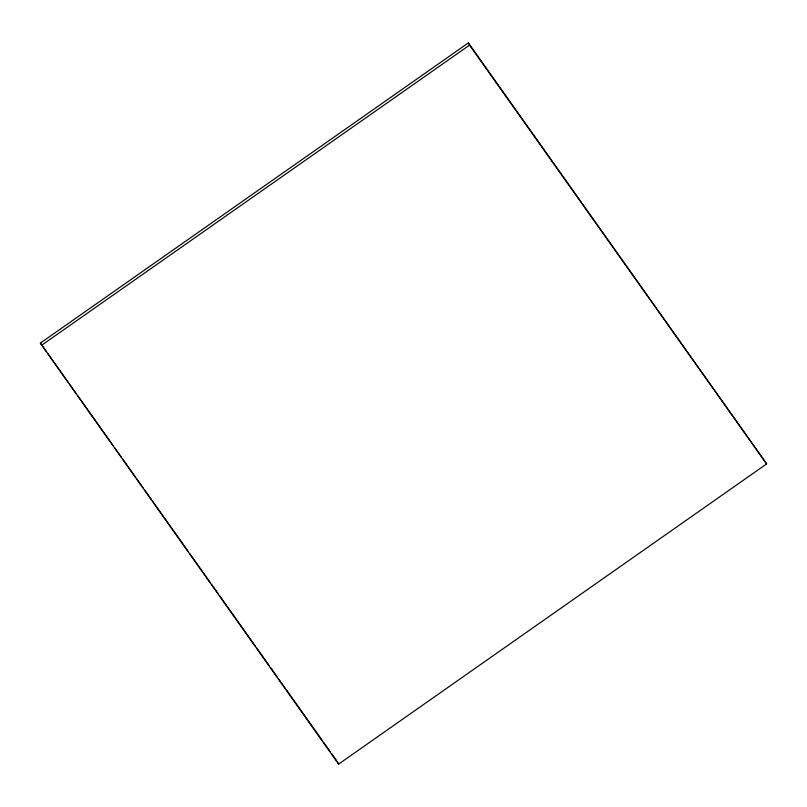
<?xml version="1.0" encoding="UTF-8"?>
<svg xmlns="http://www.w3.org/2000/svg" width="807" height="807" viewBox="0 0 807 807"><rect width="100%" height="100%" fill="white"/><g stroke="black" fill="none" stroke-linecap="round" stroke-linejoin="round"><path stroke-width="1.21" d="M40.35 343.106L468.383 42.892L766.65 463.894L338.617 764.108L40.35 343.106L46.181 351.317M41.49 345.356L469.523 45.142L468.383 42.892M469.523 45.142L766.65 463.894M47.633 353.375L68.02 382.115M69.483 384.162L76.029 393.402M77.492 395.45L113.172 445.746M114.634 447.794L121.191 457.034M122.644 459.082L135.021 476.534M136.484 478.591L143.031 487.821M144.493 489.879L151.04 499.109M152.503 501.167L188.182 551.453M189.645 553.511L202.022 570.963M203.475 573.01L210.032 582.251M211.495 584.298L218.041 593.538M219.504 595.596L255.183 645.882M256.646 647.94L269.024 665.382M270.476 667.439L277.033 676.669M278.486 678.727L285.042 687.967M286.505 690.015L322.185 740.312M323.637 742.359L330.194 751.599M331.657 753.647L336.751 760.84M337.477 761.858L338.617 764.108"/></g></svg>
